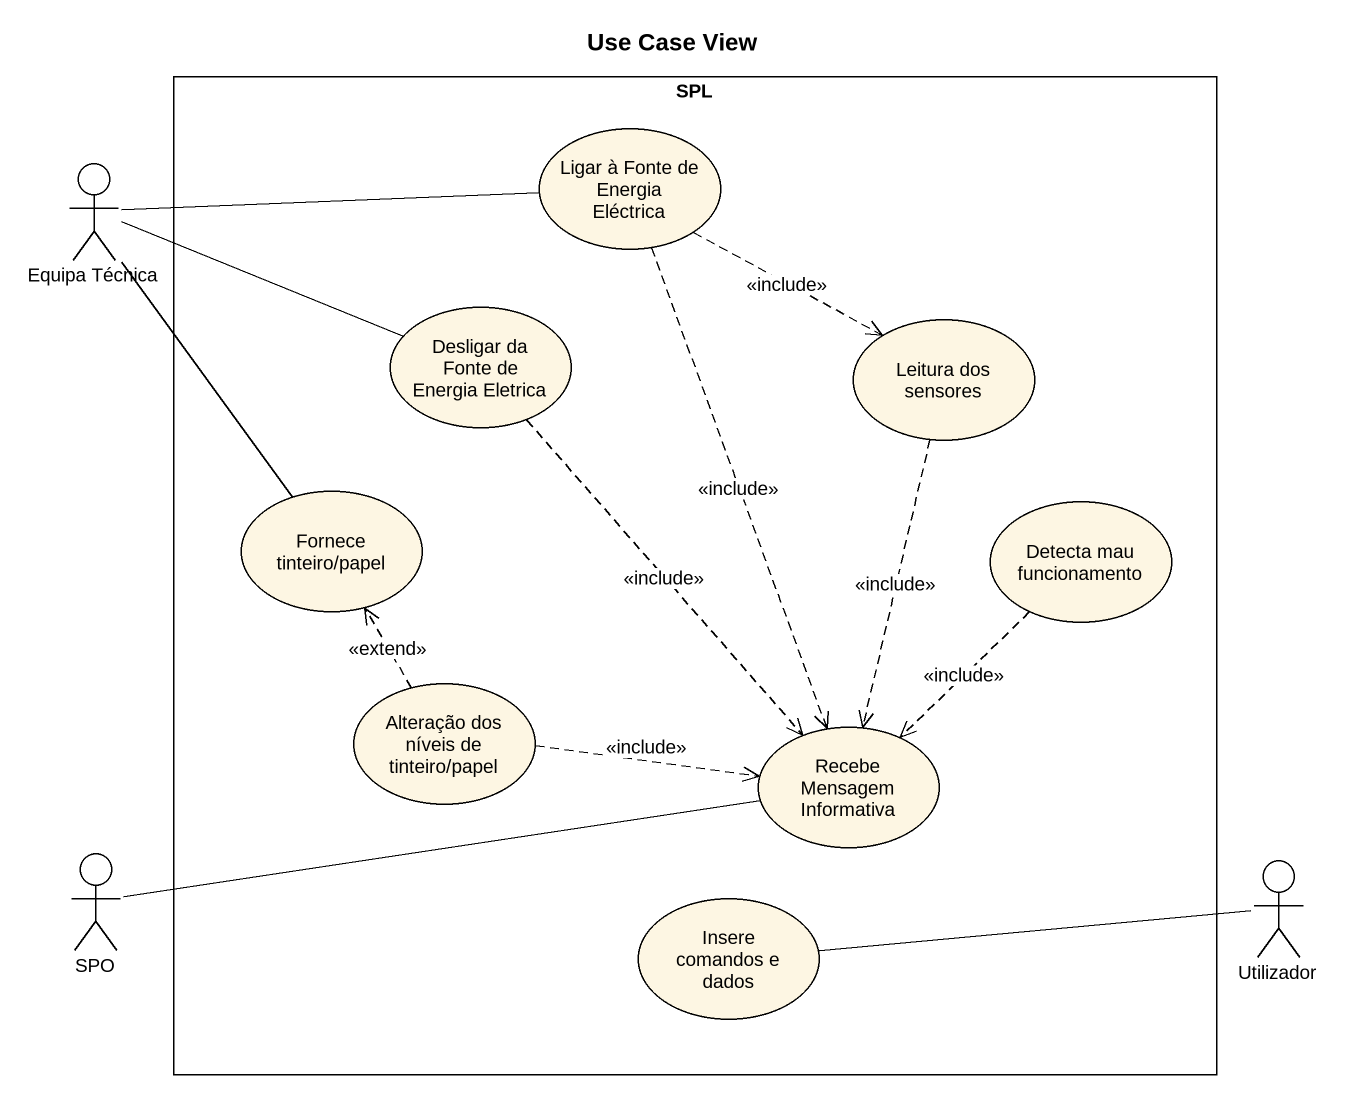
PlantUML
@startuml
title Use Case View
rectangle SPL {
  usecase "Ligar à Fonte de Energia Eléctrica" as Ligar_à_Fonte_de_Energia
  usecase "Desligar da Fonte de Energia Eletrica" as Desligar_da_Fonte_de
  usecase "Leitura dos sensores" as Leitura_dos_sensores
  usecase "Fornece tinteiro/papel" as Fornece_tinteiro_papel
  usecase "Detecta mau funcionamento" as Detecta_mau_funcionamento
  usecase "Alteração dos níveis de tinteiro/papel" as Alteração_dos_níveis_de
  usecase "Recebe Mensagem Informativa" as Recebe_Mensagem_Informativa
  usecase "Insere comandos e dados" as Insere_comandos_e_dados
}
actor "Equipa Técnica" as Equipa_Técnica
actor SPO
actor Utilizador
Ligar_à_Fonte_de_Energia -left- Equipa_Técnica
Ligar_à_Fonte_de_Energia ..> Leitura_dos_sensores : <<include>>
Ligar_à_Fonte_de_Energia ..> Recebe_Mensagem_Informativa : <<include>>
Desligar_da_Fonte_de -left- Equipa_Técnica
Desligar_da_Fonte_de ..> Recebe_Mensagem_Informativa : <<include>>
Leitura_dos_sensores ..> Recebe_Mensagem_Informativa : <<include>>
Fornece_tinteiro_papel -up- Equipa_Técnica
Detecta_mau_funcionamento ..> Recebe_Mensagem_Informativa : <<include>>
Alteração_dos_níveis_de .up.> Fornece_tinteiro_papel : <<extend>>
Alteração_dos_níveis_de .right.> Recebe_Mensagem_Informativa : <<include>>
Recebe_Mensagem_Informativa -left- SPO
Insere_comandos_e_dados -right- Utilizador
@enduml
